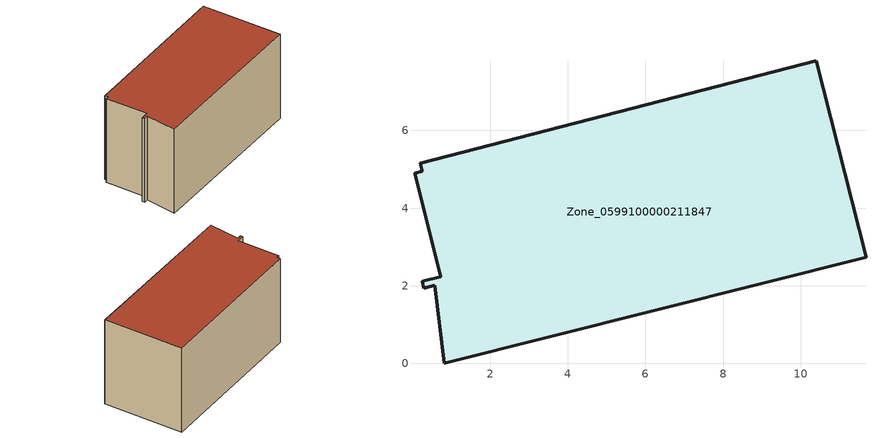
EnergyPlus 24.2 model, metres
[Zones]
Zone_0599100000211847
 floor ground (C_G): 0.25,4.95 0.2,5.16 10.4,7.8 11.68,2.73 0.81,0 0.57,2.01 0.29,1.94 0.25,2.11 0.72,2.23 0.05,4.9 z0
 wall outside (C_F): 0.25,2.11 0.29,1.94 0.57,2.01 0.81,0 11.68,2.73 10.4,7.8 0.2,5.16 0.25,4.95 0.05,4.9 0.72,2.23 0.25,2.11 z0:5.88
 roof outside (C_R): 0.2,5.16 0.25,4.95 0.05,4.9 0.72,2.23 0.25,2.11 0.29,1.94 0.57,2.01 0.81,0 11.68,2.73 10.4,7.8 z5.88
[BUILDING]
Pand.0599100000211847: North Axis=0; Terrain=City; Loads Convergence Tolerance Value=0.04; Temperature Convergence Tolerance Value=0.4; Solar Distribution=FullExterior; Maximum Number of Warmup Days=25; Minimum Number of Warmup Days=1
[Site:Location]
Rotterdam.The.Hague.AP_ZH_NLD Design_Conditions: Latitude=51.96; Longitude=4.45; Time Zone=1; Elevation=-4.5
[SITE:GROUNDTEMPERATURE:BUILDINGSURFACE]
18, 18, 18, 18, 18, 18, 18, 18, 18, 18, 18, 18
[MATERIAL] Thermal Absorptance=0.9; Solar Absorptance=0.7; Visible Absorptance=0.7
Name | Roughness | Thickness | Conductivity | Density | Specific Heat
G.TI.1992-2005 | MediumSmooth | 0.15 | 0.06 | 540 | 1210
F.TI.1992-2005 | Rough | 0.3 | 0.12 | 1920 | 840
R.TI.1992-2005 | MediumRough | 0.2 | 0.08 | 1500 | 1000
[CONSTRUCTION]
C_G: G.TI.1992-2005
C_F: F.TI.1992-2005
C_R: R.TI.1992-2005
[ZONE]
Zone_0599100000211847: Type=1; Multiplier=1; Ceiling Height=Autocalculate; Volume=Autocalculate; Floor Area=autocalculate; Part of Total Floor Area=Yes
[ZONEINFILTRATION:DESIGNFLOWRATE]
Infil_Zone_0599100000211847: Zone or ZoneList or Space or SpaceList=Zone_0599100000211847; Schedule=AlwaysOn; Design Flow Rate Calculation Method=Flow/Area; Flow Rate per Floor Area=0.0015; Constant Term Coefficient=1; Temperature Term Coefficient=0; Velocity Term Coefficient=0; Velocity Squared Term Coefficient=0
[HVACTEMPLATE:ZONE:IDEALLOADSAIRSYSTEM]
Zone_0599100000211847: Maximum Heating Supply Air Temperature=50; Minimum Cooling Supply Air Temperature=13; Maximum Heating Supply Air Humidity Ratio=0.0156; Minimum Cooling Supply Air Humidity Ratio=0.0077; Heating Limit=NoLimit; Cooling Limit=NoLimit; Dehumidification Control Type=ConstantSensibleHeatRatio; Cooling Sensible Heat Ratio=0.7; Dehumidification Setpoint=60; Humidification Control Type=None; Humidification Setpoint=30; Outdoor Air Method=None; Outdoor Air Flow Rate per Person=0.00944; Outdoor Air Flow Rate per Zone Floor Area=0; Outdoor Air Flow Rate per Zone=0; Demand Controlled Ventilation Type=None; Outdoor Air Economizer Type=NoEconomizer; Heat Recovery Type=None; Sensible Heat Recovery Effectiveness=0.7; Latent Heat Recovery Effectiveness=0.65
[ZONECONTROL:THERMOSTAT]
ThermostatControl_Zone_0599100000211847: Zone or ZoneList=Zone_0599100000211847; Control Type Schedule=DualSetpointControlType; Control 1=Thermostat_Zone_0599100000211847; Temperature Difference Between Cutout And Setpoint=0
[THERMOSTATSETPOINT:DUALSETPOINT]
Thermostat_Zone_0599100000211847: Heating Setpoint Temperature Schedule=HeatingSetpoint_Zone_0599100000211847; Cooling Setpoint Temperature Schedule=CoolingSetpoint_Zone_0599100000211847
[SCHEDULE:COMPACT]
HeatingSetpoint_Zone_0599100000211847: Through: 12/31, For: AllDays, Until: 24:00, 21
CoolingSetpoint_Zone_0599100000211847: Through: 12/31, For: AllDays, Until: 24:00, 24
DualSetpointControlType: Through: 12/31, For: AllDays, Until: 24:00, 4
AlwaysOn: Through: 12/31, For: AllDays, Until: 24:00, 1
